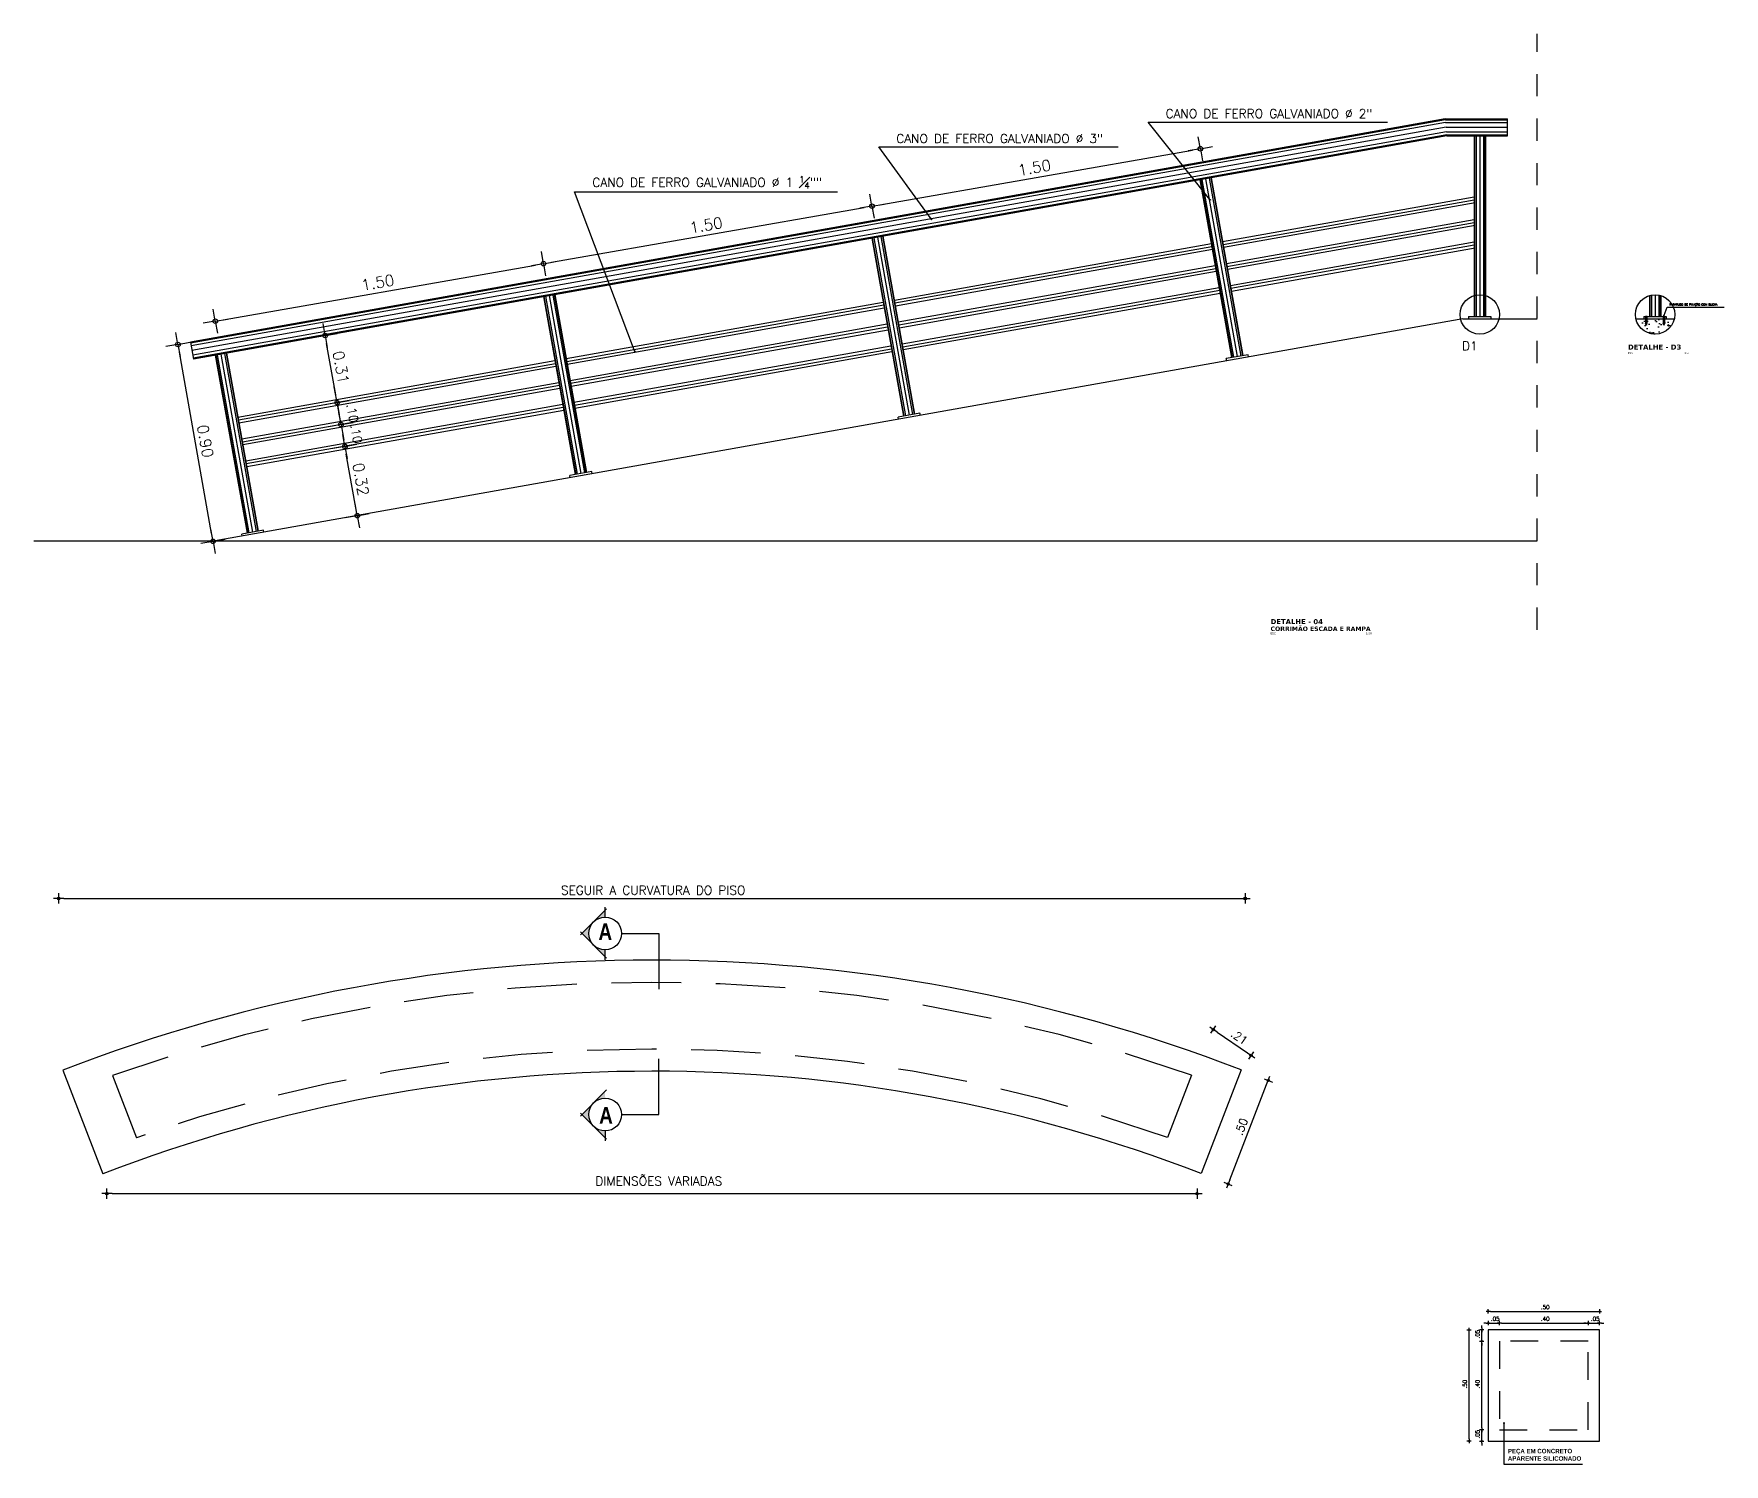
# Model space of a CAD drawing. Extents: x -599692 to 1491, y -9431878 to -451.
# Drawn here: x 1078.6 to 1086.21, y -457.37 to -450.94 of the extents above; entities that cross this region are included whole.
import ezdxf
from ezdxf.enums import TextEntityAlignment as Align

# ---------------------------------------------------------------- set-up
doc = ezdxf.new("R2010")
doc.units = 0
doc.header["$LTSCALE"] = 0.5
doc.header["$MEASUREMENT"] = 0
doc.header["$PDMODE"] = 34
for name, pattern in [('DASHDOT', [1, 0.5, -0.25, 0, -0.25]), ('DIVIDE', [1.25, 0.5, -0.25, 0, -0.25, 0, -0.25]), ('DIVIDE2', [0.625, 0.25, -0.125, 0, -0.125, 0, -0.125]), ('HIDDEN2', [0.1875, 0.125, -0.0625]), ('HIDDENX2', [0.75, 0.5, -0.25])]:
    doc.linetypes.add(name, pattern=pattern)
doc.layers.get('0').update_dxf_attribs({"linetype": 'CONTINUOUS'})
doc.layers.get('DEFPOINTS').update_dxf_attribs({"linetype": 'CONTINUOUS'})
for name, color, linetype in [('02', 9, 'CONTINUOUS'), ('COTAS', 2, 'CONTINUOUS'), ('HACHURA', 253, 'CONTINUOUS'), ('HACHURA1', 8, 'CONTINUOUS'), ('P1', 1, 'CONTINUOUS'), ('P15', 7, 'DASHDOT'), ('P2', 2, 'CONTINUOUS'), ('P3', 3, 'CONTINUOUS'), ('P4', 6, 'CONTINUOUS'), ('P6', 4, 'CONTINUOUS'), ('TEXTO', 3, 'CONTINUOUS')]:
    doc.layers.add(name, color=color, linetype=linetype)
doc.styles.add('AMB05', font='verdana.ttf')
doc.styles.add('ARIAL', font='ARIALNB.TTF')
doc.styles.add('COTA05', font='ROMANS.SHX')
doc.styles.add('COTA100', font='ROMANS.SHX')
doc.styles.add('ROMANS', font='romans')
doc.styles.add('TIT05', font='verdanab.ttf')
doc.dimstyles.new('BOLA50$0', dxfattribs={"dimscale": 0.5, "dimtxt": 0.25, "dimasz": 0.18, "dimexe": 0.18, "dimexo": 0.0625, "dimgap": 0.1, "dimtad": 1, "dimzin": 0, "dimdsep": 46, "dimtxsty": 'ROMANS', "dimblk1": 'BOLA', "dimblk2": 'BOLA', "dimsah": 1, "dimcen": 0.09, "dimse1": 1, "dimse2": 1, "dimclrt": 256, "dimadec": 0, "dimazin": 0, "dimtfac": 1, "dimtofl": 0, "dimtmove": 2, "dimatfit": 3, "dimldrblk": 'BOLA', "dimfxl": 1, "dimtolj": 1, "dimtzin": 0, "dimarcsym": 0})
doc.dimstyles.new('COTA100$0', dxfattribs={"dimtxt": 0.18, "dimasz": 0.1, "dimexe": 0.05, "dimexo": 0.95, "dimgap": 0.1, "dimtad": 1, "dimzin": 4, "dimdsep": 46, "dimtxsty": 'COTA100', "dimblk": 'USERTICK', "dimblk1": 'USERTICK', "dimblk2": 'USERTICK', "dimsah": 1, "dimcen": -0.1, "dimdle": 0.05, "dimse1": 1, "dimse2": 1, "dimclrt": 2, "dimadec": 0, "dimazin": 0, "dimtfac": 1, "dimtdec": 4, "dimtix": 1, "dimtmove": 2, "dimatfit": 3, "dimldrblk": 'USERTICK', "dimfxl": 1, "dimtvp": 0.625, "dimtolj": 1, "dimtzin": 4, "dimarcsym": 0})

# ---------------------------------------------------------------- blocks, each defined once
blk = doc.blocks.new('USERTICK')
for p, q in [((-1, 0), (1, 0)), ((0, 1), (0, -1))]:
    blk.add_line(p, q)
blk.add_circle((0, 0), 0.25)
blk = doc.blocks.new('*D252')
at = {"layer": 'COTAS', "color": 0, "lineweight": -2}
for p, q in [((1085.1171, -457.209), (1085.1171, -457.199)), ((1085.1171, -457.269), (1085.1171, -457.219)), ((1085.1171, -457.279), (1085.1171, -457.289))]:
    blk.add_line(p, q, dxfattribs=at)
at = {"layer": 'DEFPOINTS', "color": 0}
for p in [(1085.1171, -457.219), (1085.1965, -457.219), (1085.1465, -457.269)]:
    blk.add_point(p, dxfattribs=at)
at = {"layer": 'COTAS', "color": 0, "lineweight": -2, "xscale": 0.01, "yscale": 0.01, "zscale": 0.01}
for p, rotation in [((1085.1171, -457.219), 270), ((1085.1171, -457.269), 90)]:
    blk.add_blockref('USERTICK', p, dxfattribs=dict(at, rotation=rotation))
at = {"layer": 'COTAS', "color": 2, "insert": (1085.0981, -457.244), "char_height": 0.018, "attachment_point": 5, "rotation": 90, "style": 'COTA100'}
blk.add_mtext('\\A1; .05', dxfattribs=at)
blk = doc.blocks.new('*D253')
at = {"layer": 'COTAS', "color": 0, "lineweight": -2}
blk.add_line((1085.1171, -457.209), (1085.1171, -456.829), dxfattribs=at)
at = {"layer": 'DEFPOINTS', "color": 0}
for p in [(1085.1171, -456.819), (1085.1965, -456.819), (1085.1965, -457.219)]:
    blk.add_point(p, dxfattribs=at)
at = {"layer": 'COTAS', "color": 0, "lineweight": -2, "xscale": 0.01, "yscale": 0.01, "zscale": 0.01}
for p, rotation in [((1085.1171, -456.819), 90), ((1085.1171, -457.219), 270)]:
    blk.add_blockref('USERTICK', p, dxfattribs=dict(at, rotation=rotation))
at = {"layer": 'COTAS', "color": 2, "insert": (1085.0981, -457.019), "char_height": 0.018, "attachment_point": 5, "rotation": 90, "style": 'COTA100'}
blk.add_mtext('\\A1; .40', dxfattribs=at)
blk = doc.blocks.new('*D254')
at = {"layer": 'COTAS', "color": 0, "lineweight": -2}
for p, q in [((1085.1171, -456.759), (1085.1171, -456.749)), ((1085.1171, -456.819), (1085.1171, -456.769)), ((1085.1171, -456.829), (1085.1171, -456.839))]:
    blk.add_line(p, q, dxfattribs=at)
at = {"layer": 'DEFPOINTS', "color": 0}
for p in [(1085.1171, -456.769), (1085.1465, -456.769), (1085.1965, -456.819)]:
    blk.add_point(p, dxfattribs=at)
at = {"layer": 'COTAS', "color": 0, "lineweight": -2, "xscale": 0.01, "yscale": 0.01, "zscale": 0.01}
for p, rotation in [((1085.1171, -456.769), 270), ((1085.1171, -456.819), 90)]:
    blk.add_blockref('USERTICK', p, dxfattribs=dict(at, rotation=rotation))
at = {"layer": 'COTAS', "color": 2, "insert": (1085.0981, -456.794), "char_height": 0.018, "attachment_point": 5, "rotation": 90, "style": 'COTA100'}
blk.add_mtext('\\A1; .05', dxfattribs=at)
blk = doc.blocks.new('*D255')
at = {"layer": 'COTAS', "color": 0, "lineweight": -2}
for p, q in [((1085.1365, -456.738), (1085.1265, -456.738)), ((1085.1465, -456.738), (1085.1965, -456.738)), ((1085.2065, -456.738), (1085.2165, -456.738))]:
    blk.add_line(p, q, dxfattribs=at)
at = {"layer": 'DEFPOINTS', "color": 0}
for p in [(1085.1465, -456.769), (1085.1965, -456.738), (1085.1965, -456.819)]:
    blk.add_point(p, dxfattribs=at)
at = {"layer": 'COTAS', "color": 0, "lineweight": -2, "xscale": 0.01, "yscale": 0.01, "zscale": 0.01}
blk.add_blockref('USERTICK', (1085.1465, -456.738), dxfattribs=at)
at = {"layer": 'COTAS', "color": 0, "lineweight": -2, "xscale": 0.01, "yscale": 0.01, "zscale": 0.01, "rotation": 180}
blk.add_blockref('USERTICK', (1085.1965, -456.738), dxfattribs=at)
at = {"layer": 'COTAS', "color": 2, "insert": (1085.1715, -456.719), "char_height": 0.018, "attachment_point": 5, "style": 'COTA100'}
blk.add_mtext('\\A1; .05', dxfattribs=at)
blk = doc.blocks.new('*D256')
at = {"layer": 'COTAS', "color": 0, "lineweight": -2}
blk.add_line((1085.2065, -456.738), (1085.5865, -456.738), dxfattribs=at)
at = {"layer": 'DEFPOINTS', "color": 0}
for p in [(1085.5965, -456.738), (1085.1965, -456.819), (1085.5965, -456.819)]:
    blk.add_point(p, dxfattribs=at)
at = {"layer": 'COTAS', "color": 0, "lineweight": -2, "xscale": 0.01, "yscale": 0.01, "zscale": 0.01, "rotation": 180}
blk.add_blockref('USERTICK', (1085.1965, -456.738), dxfattribs=at)
at = {"layer": 'COTAS', "color": 0, "lineweight": -2, "xscale": 0.01, "yscale": 0.01, "zscale": 0.01}
blk.add_blockref('USERTICK', (1085.5965, -456.738), dxfattribs=at)
at = {"layer": 'COTAS', "color": 2, "insert": (1085.3965, -456.719), "char_height": 0.018, "attachment_point": 5, "style": 'COTA100'}
blk.add_mtext('\\A1; .40', dxfattribs=at)
blk = doc.blocks.new('*D257')
at = {"layer": 'COTAS', "color": 0, "lineweight": -2}
for p, q in [((1085.5865, -456.738), (1085.5765, -456.738)), ((1085.5965, -456.738), (1085.6465, -456.738)), ((1085.6565, -456.738), (1085.6665, -456.738))]:
    blk.add_line(p, q, dxfattribs=at)
at = {"layer": 'DEFPOINTS', "color": 0}
for p in [(1085.6465, -456.738), (1085.6465, -456.769), (1085.5965, -456.819)]:
    blk.add_point(p, dxfattribs=at)
at = {"layer": 'COTAS', "color": 0, "lineweight": -2, "xscale": 0.01, "yscale": 0.01, "zscale": 0.01}
blk.add_blockref('USERTICK', (1085.5965, -456.738), dxfattribs=at)
at = {"layer": 'COTAS', "color": 0, "lineweight": -2, "xscale": 0.01, "yscale": 0.01, "zscale": 0.01, "rotation": 180}
blk.add_blockref('USERTICK', (1085.6465, -456.738), dxfattribs=at)
at = {"layer": 'COTAS', "color": 2, "insert": (1085.6215, -456.719), "char_height": 0.018, "attachment_point": 5, "style": 'COTA100'}
blk.add_mtext('\\A1; .05', dxfattribs=at)
blk = doc.blocks.new('*D258')
at = {"layer": 'COTAS', "color": 0, "lineweight": -2}
blk.add_line((1085.1565, -456.6854), (1085.6365, -456.6854), dxfattribs=at)
at = {"layer": 'DEFPOINTS', "color": 0}
for p in [(1085.6465, -456.6854), (1085.1465, -456.769), (1085.6465, -456.769)]:
    blk.add_point(p, dxfattribs=at)
at = {"layer": 'COTAS', "color": 0, "lineweight": -2, "xscale": 0.01, "yscale": 0.01, "zscale": 0.01, "rotation": 180}
blk.add_blockref('USERTICK', (1085.1465, -456.6854), dxfattribs=at)
at = {"layer": 'COTAS', "color": 0, "lineweight": -2, "xscale": 0.01, "yscale": 0.01, "zscale": 0.01}
blk.add_blockref('USERTICK', (1085.6465, -456.6854), dxfattribs=at)
at = {"layer": 'COTAS', "color": 2, "insert": (1085.3965, -456.6664), "char_height": 0.018, "attachment_point": 5, "style": 'COTA100'}
blk.add_mtext('\\A1; .50', dxfattribs=at)
blk = doc.blocks.new('*D259')
at = {"layer": 'COTAS', "color": 0, "lineweight": -2}
blk.add_line((1085.0597, -457.259), (1085.0597, -456.779), dxfattribs=at)
at = {"layer": 'DEFPOINTS', "color": 0}
for p in [(1085.0597, -456.769), (1085.1465, -456.769), (1085.1465, -457.269)]:
    blk.add_point(p, dxfattribs=at)
at = {"layer": 'COTAS', "color": 0, "lineweight": -2, "xscale": 0.01, "yscale": 0.01, "zscale": 0.01}
for p, rotation in [((1085.0597, -456.769), 90), ((1085.0597, -457.269), 270)]:
    blk.add_blockref('USERTICK', p, dxfattribs=dict(at, rotation=rotation))
at = {"layer": 'COTAS', "color": 2, "insert": (1085.0407, -457.019), "char_height": 0.018, "attachment_point": 5, "rotation": 90, "style": 'COTA100'}
blk.add_mtext('\\A1; .50', dxfattribs=at)
blk = doc.blocks.new('*D263')
at = {"layer": 'COTAS', "color": 0, "lineweight": -2}
blk.add_line((1083.9261, -455.4291), (1084.0626, -455.5227), dxfattribs=at)
at = {"layer": 'DEFPOINTS', "color": 0}
for p in [(1083.8648, -455.4832, 0), (1084.0791, -455.534), (1084.0342, -455.5995, 0)]:
    blk.add_point(p, dxfattribs=at)
at = {"layer": 'COTAS', "color": 0, "lineweight": -2, "xscale": 0.02, "yscale": 0.02, "zscale": 0.02}
for p, rotation in [((1083.9096, -455.4178), 145.5575462584065), ((1084.0791, -455.534), 325.5575462584065)]:
    blk.add_blockref('USERTICK', p, dxfattribs=dict(at, rotation=rotation))
at = {"layer": 'COTAS', "color": 2, "insert": (1084.0159, -455.4446), "char_height": 0.036, "attachment_point": 5, "rotation": 325.55755, "style": 'COTA100'}
blk.add_mtext('\\A1; .21', dxfattribs=at)
blk = doc.blocks.new('*D264')
at = {"layer": 'COTAS', "color": 0, "lineweight": -2}
blk.add_line((1083.9832, -456.0944), (1084.1491, -455.6653), dxfattribs=at)
at = {"layer": 'DEFPOINTS', "color": 0}
for p in [(1084.0342, -455.5995, 0), (1084.1563, -455.6467), (1083.8539, -456.0658, 0)]:
    blk.add_point(p, dxfattribs=at)
at = {"layer": 'COTAS', "color": 0, "lineweight": -2, "xscale": 0.02, "yscale": 0.02, "zscale": 0.02}
for p, rotation in [((1084.1563, -455.6467), 68.86226405284746), ((1083.976, -456.113), 248.8622640528475)]:
    blk.add_blockref('USERTICK', p, dxfattribs=dict(at, rotation=rotation))
at = {"layer": 'COTAS', "color": 2, "insert": (1084.0307, -455.8661), "char_height": 0.036, "attachment_point": 5, "rotation": 68.86226, "style": 'COTA100'}
blk.add_mtext('\\A1; .50', dxfattribs=at)
blk = doc.blocks.new('BOLA')
for q in [(-1.53, 0), (0, 1.53), (0, -1.53), (1.53, 0)]:
    blk.add_line((0, 0), q)
blk.add_circle((0, 0), 0.284)
blk = doc.blocks.new('*D283')
at = {"layer": 'COTAS', "color": 2, "lineweight": -2}
blk.add_line((1079.4021, -453.1859), (1079.2569, -452.3707), dxfattribs=at)
at = {"layer": 'DEFPOINTS', "color": 0}
for p in [(1079.2506, -452.3353), (1079.267, -452.3323, 0.0326), (1079.4248, -453.2184, 0.0326)]:
    blk.add_point(p, dxfattribs=at)
at = {"layer": 'COTAS', "color": 2, "lineweight": -2, "xscale": 0.036, "yscale": 0.036, "zscale": 0.036}
for p, rotation in [((1079.2506, -452.3353), 100.1006337572692), ((1079.4084, -453.2213), 280.1006337572692)]:
    blk.add_blockref('BOLA', p, dxfattribs=dict(at, rotation=rotation))
at = {"layer": 'COTAS', "insert": (1079.3738, -452.7704), "char_height": 0.05, "attachment_point": 5, "rotation": 280.10063, "style": 'ROMANS'}
blk.add_mtext('\\A1;0.90', dxfattribs=at)
blk = doc.blocks.new('*D284')
at = {"layer": 'COTAS', "color": 2, "lineweight": -2}
blk.add_line((1080.0511, -453.0703), (1080.0082, -452.8294), dxfattribs=at)
at = {"layer": 'DEFPOINTS', "color": 0}
for p in [(1080.0019, -452.794), (1080.0227, -452.7903, 0.0326), (1080.0783, -453.102, 0.0326)]:
    blk.add_point(p, dxfattribs=at)
at = {"layer": 'COTAS', "color": 2, "lineweight": -2, "xscale": 0.036, "yscale": 0.036, "zscale": 0.036}
for p, rotation in [((1080.0019, -452.794), 100.10055030614), ((1080.0574, -453.1057), 280.10055030614)]:
    blk.add_blockref('BOLA', p, dxfattribs=dict(at, rotation=rotation))
at = {"layer": 'COTAS', "insert": (1080.074, -452.942), "char_height": 0.05, "attachment_point": 5, "rotation": 280.10055, "style": 'ROMANS'}
blk.add_mtext('\\A1;0.32', dxfattribs=at)
blk = doc.blocks.new('*D285')
at = {"layer": 'COTAS', "color": 2, "lineweight": -2}
blk.add_line((1079.9605, -452.5617), (1079.9194, -452.3307), dxfattribs=at)
at = {"layer": 'DEFPOINTS', "color": 0}
for p in [(1079.913, -452.2953), (1079.9339, -452.2915, 0.0326), (1079.9877, -452.5934, 0.0326)]:
    blk.add_point(p, dxfattribs=at)
at = {"layer": 'COTAS', "color": 2, "lineweight": -2, "xscale": 0.036, "yscale": 0.036, "zscale": 0.036}
for p, rotation in [((1079.913, -452.2953), 100.1005503061672), ((1079.9668, -452.5971), 280.1005503061673)]:
    blk.add_blockref('BOLA', p, dxfattribs=dict(at, rotation=rotation))
at = {"layer": 'COTAS', "insert": (1079.9842, -452.4383), "char_height": 0.05, "attachment_point": 5, "rotation": 280.10055, "style": 'ROMANS'}
blk.add_mtext('\\A1;0.31', dxfattribs=at)
blk = doc.blocks.new('*D286')
at = {"layer": 'COTAS', "color": 2, "lineweight": -2}
blk.add_line((1079.4543, -452.2242), (1080.8601, -451.9782), dxfattribs=at)
at = {"layer": 'DEFPOINTS', "color": 0}
for p in [(1080.8956, -451.972, 0.0326), (1080.8956, -451.972), (1079.4188, -452.2304, 0.0326)]:
    blk.add_point(p, dxfattribs=at)
at = {"layer": 'COTAS', "color": 2, "lineweight": -2, "xscale": 0.036, "yscale": 0.036, "zscale": 0.036}
for p, rotation in [((1080.8956, -451.972), 9.924771172322368), ((1079.4188, -452.2304), 189.9247711723224)]:
    blk.add_blockref('BOLA', p, dxfattribs=dict(at, rotation=rotation))
at = {"layer": 'COTAS', "insert": (1080.1494, -452.0568), "char_height": 0.05, "attachment_point": 5, "rotation": 9.92477, "style": 'ROMANS'}
blk.add_mtext('\\A1;1.50', dxfattribs=at)
blk = doc.blocks.new('*D287')
at = {"layer": 'COTAS', "color": 2, "lineweight": -2}
blk.add_line((1080.931, -451.9658), (1082.3378, -451.7196), dxfattribs=at)
at = {"layer": 'DEFPOINTS', "color": 0}
for p in [(1082.3733, -451.7134, 0.0326), (1082.3733, -451.7134), (1080.8956, -451.972, 0.0326)]:
    blk.add_point(p, dxfattribs=at)
at = {"layer": 'COTAS', "color": 2, "lineweight": -2, "xscale": 0.036, "yscale": 0.036, "zscale": 0.036}
for p, rotation in [((1082.3733, -451.7134), 9.924771172323117), ((1080.8956, -451.972), 189.9247711723231)]:
    blk.add_blockref('BOLA', p, dxfattribs=dict(at, rotation=rotation))
at = {"layer": 'COTAS', "insert": (1081.6267, -451.7984), "char_height": 0.05, "attachment_point": 5, "rotation": 9.92477, "style": 'ROMANS'}
blk.add_mtext('\\A1;1.50', dxfattribs=at)
blk = doc.blocks.new('*D288')
at = {"layer": 'COTAS', "color": 2, "lineweight": -2}
blk.add_line((1082.4087, -451.7072), (1083.8155, -451.4611), dxfattribs=at)
at = {"layer": 'DEFPOINTS', "color": 0}
for p in [(1083.851, -451.4548, 0.0326), (1083.851, -451.4548), (1082.3733, -451.7134, 0.0326)]:
    blk.add_point(p, dxfattribs=at)
at = {"layer": 'COTAS', "color": 2, "lineweight": -2, "xscale": 0.036, "yscale": 0.036, "zscale": 0.036}
for p, rotation in [((1083.851, -451.4548), 9.924771172323117), ((1082.3733, -451.7134), 189.9247711723231)]:
    blk.add_blockref('BOLA', p, dxfattribs=dict(at, rotation=rotation))
at = {"layer": 'COTAS', "insert": (1083.1044, -451.5398), "char_height": 0.05, "attachment_point": 5, "rotation": 9.92477, "style": 'ROMANS'}
blk.add_mtext('\\A1;1.50', dxfattribs=at)
blk = doc.blocks.new('_OPEN30')
at = {"color": 0, "linetype": 'ByBlock'}
for p, q in [((-1, 0.3), (0, 0)), ((0, 0), (-1, -0.3)), ((0, 0), (-1, 0))]:
    blk.add_line(p, q, dxfattribs=at)

msp = doc.modelspace()

# ---------------------------------------------------------------- hatches: boundary and pattern name
at = {"layer": 'HACHURA'}
h = msp.add_hatch(dxfattribs=at)
h.set_pattern_fill('AR-CONC', color=256, scale=0.01, style=0)
h.set_pattern_definition([(50, (759.36836, -321.891614), (0.071726018, -0.0062752135), [0.0075, -0.0825]), (355, (759.36836, -321.891614), (-0.013875133, 0.075219213), [0.006, -0.066]), (100.4514, (759.37434, -321.89214), (0.057850938, 0.068943954), [0.006374019, -0.070114211]), (46.1842, (759.36836, -321.87161), (0.106724105, -0.016551901), [0.01125, -0.12375]), (96.6356, (759.37726, -321.87299), (0.09346627, 0.097411787), [0.00956103, -0.1051713]), (351.1842, (759.36836, -321.87161), (0.093466195, 0.09741186), [0.009, -0.099]), (21, (759.37836, -321.876614), (0.059690705, -0.040261889), [0.0075, -0.0825]), (326, (759.37836, -321.876614), (0.024331533, 0.072515005), [0.006, -0.066]), (71.4514, (759.383336, -321.87997), (0.084022263, 0.03225305), [0.006374019, -0.070114211]), (37.5, (759.368362, -321.891614), (0.0012159855, 0.0332893854), [0, -0.0652, 0, -0.067, 0, -0.06625]), (7.5, (759.36836, -321.891614), (0.0263069537, 0.0394411712), [0, -0.0382, 0, -0.0637, 0, -0.02525]), (327.5, (759.346062, -321.891614), (0.0533822436, -0.0022554872), [0, -0.025, 0, -0.078, 0, -0.1035]), (317.5, (759.33606, -321.891614), (0.058318617, 0.010010498), [0, -0.0325, 0, -0.0518, 0, -0.0735])])
h.paths.add_polyline_path([(1085.8604, -452.2195), (1085.8604, -452.2415), (1085.8574, -452.2491), (1085.8545, -452.2415), (1085.8545, -452.2195), (1085.8104, -452.2195, 0.802185), (1085.9833, -452.2195), (1085.9392, -452.2195), (1085.9392, -452.2415), (1085.9362, -452.2491), (1085.9333, -452.2415), (1085.9333, -452.2195)])
at = {"layer": 'P1'}
msp.add_hatch(color=256, dxfattribs=at).paths.add_polyline_path([(1085.222, -457.1884, -1), (1085.2124, -457.1884, -1)])
at = {"layer": 'P2'}
h = msp.add_hatch(color=256, dxfattribs=at)
h.paths.add_polyline_path([(1081.1205, -454.9331), (1081.0683, -454.9853), (1081.1205, -455.0375, -0.198912), (1081.0989, -454.9853, -0.198912)])
h.paths.add_polyline_path([(1081.1205, -455.0375), (1081.1728, -455.0897), (1081.1728, -455.0592, -0.198912)])
h.paths.add_polyline_path([(1081.1728, -454.9115), (1081.1728, -454.8809), (1081.1205, -454.9331, -0.198912)])
h = msp.add_hatch(color=256, dxfattribs=at)
h.paths.add_polyline_path([(1081.1205, -455.8523), (1081.0683, -455.8001), (1081.1205, -455.7479, 0.198912), (1081.0989, -455.8001, 0.198912)])
h.paths.add_polyline_path([(1081.1205, -455.7479), (1081.1728, -455.6957), (1081.1728, -455.7263, 0.198912)])
h.paths.add_polyline_path([(1081.1728, -455.874), (1081.1728, -455.9045), (1081.1205, -455.8523, 0.198912)])

# ---------------------------------------------------------------- linework, layer by layer
at = {"layer": 'COTAS', "color": 2}
for p, q in [((1079.9605, -452.5617), (1079.9542, -452.5262)), ((1079.9844, -452.6956), (1079.9668, -452.5971)), ((1079.9907, -452.731), (1079.997, -452.7664))]:
    msp.add_line(p, q, dxfattribs=at)
at = {"layer": 'COTAS'}
for p, q in [((1078.7374, -454.8278), (1084.0289, -454.8278)), ((1078.9541, -456.1557), (1083.8126, -456.1557))]:
    msp.add_line(p, q, dxfattribs=at)
at = {"layer": 'HACHURA'}
for p, q in [((1084.9533, -451.3241, 0.0163), (1079.3077, -452.3298, 0.0163)), ((1084.9533, -451.3241, 0.0163), (1085.2324, -451.3241, 0.0163)), ((1084.9544, -451.3367, 0.0163), (1079.3099, -452.3422, 0.0163)), ((1084.9562, -451.3579, 0.0163), (1079.3136, -452.363, 0.0163)), ((1084.9581, -451.379, 0.0163), (1079.3173, -452.3838, 0.0163)), ((1084.9592, -451.3917, 0.0163), (1079.3195, -452.3963, 0.0163)), ((1084.9544, -451.3367, 0.0163), (1085.2324, -451.3367, 0.0163)), ((1084.9562, -451.3579, 0.0163), (1085.2324, -451.3579, 0.0163)), ((1084.9581, -451.379, 0.0163), (1085.2324, -451.379, 0.0163)), ((1084.9592, -451.3917, 0.0163), (1085.2324, -451.3917, 0.0163)), ((1085.0845, -451.3963, 0.0163), (1085.0845, -452.2095, 0.0163)), ((1085.0915, -451.3963, 0.0163), (1085.0915, -452.2095, 0.0163)), ((1085.108, -451.3963, 0.0163), (1085.108, -452.2095, 0.0163)), ((1085.1245, -451.3963, 0.0163), (1085.1245, -452.2095, 0.0163)), ((1085.1315, -451.3963, 0.0163), (1085.1315, -452.2095, 0.0163)), ((1083.8511, -451.5937, 0.0163), (1083.9937, -452.3943, 0.0163)), ((1083.858, -451.5925, 0.0163), (1084.0006, -452.3931, 0.0163)), ((1083.8742, -451.5896, 0.0163), (1084.0169, -452.3902, 0.0163)), ((1083.8905, -451.5867, 0.0163), (1084.0331, -452.3873, 0.0163)), ((1083.8974, -451.5855, 0.0163), (1084.04, -452.3861, 0.0163)), ((1085.0824, -451.6858, 0.0163), (1083.9532, -451.887, 0.0163)), ((1082.3812, -451.8556, 0.0163), (1082.5238, -452.6562, 0.0163)), ((1082.3975, -451.8527, 0.0163), (1082.5401, -452.6533, 0.0163)), ((1082.4137, -451.8498, 0.0163), (1082.5564, -452.6504, 0.0163)), ((1082.4206, -451.8486, 0.0163), (1082.5632, -452.6492, 0.0163)), ((1085.0824, -451.7874, 0.0163), (1083.9707, -451.9854, 0.0163)), ((1082.3743, -451.8568, 0.0163), (1082.517, -452.6574, 0.0163)), ((1083.9028, -451.896, 0.0163), (1082.4765, -452.15, 0.0163)), ((1085.0824, -451.889, 0.0163), (1083.9883, -452.0839, 0.0163)), ((1083.9203, -451.9944, 0.0163), (1082.494, -452.2485, 0.0163)), ((1080.8976, -452.1199, 0.0163), (1081.0402, -452.9205, 0.0163)), ((1080.9045, -452.1186, 0.0163), (1081.0471, -452.9192, 0.0163)), ((1080.9207, -452.1157, 0.0163), (1081.0633, -452.9163, 0.0163)), ((1080.937, -452.1129, 0.0163), (1081.0796, -452.9134, 0.0163)), ((1080.9439, -452.1116, 0.0163), (1081.0865, -452.9122, 0.0163)), ((1082.4261, -452.159, 0.0163), (1080.9997, -452.4131, 0.0163)), ((1083.9379, -452.0929, 0.0163), (1082.5115, -452.3469, 0.0163)), ((1082.4436, -452.2575, 0.0163), (1081.0172, -452.5116, 0.0163)), ((1079.4208, -452.3829, 0.0163), (1079.5634, -453.1835, 0.0163)), ((1079.4277, -452.3817, 0.0163), (1079.5703, -453.1823, 0.0163)), ((1079.444, -452.3788, 0.0163), (1079.5866, -453.1794, 0.0163)), ((1079.4602, -452.3759, 0.0163), (1079.6029, -453.1765, 0.0163)), ((1079.4671, -452.3747, 0.0163), (1079.6097, -453.1753, 0.0163)), ((1082.4611, -452.3559, 0.0163), (1081.0348, -452.61, 0.0163)), ((1080.9493, -452.4221, 0.0163), (1079.523, -452.6762, 0.0163)), ((1080.9668, -452.5205, 0.0163), (1079.5405, -452.7746, 0.0163)), ((1080.9844, -452.619, 0.0163), (1079.558, -452.8731, 0.0163))]:
    msp.add_line(p, q, dxfattribs=at)
at = {"layer": 'HACHURA', "color": 9}
for p, q in [((1085.8733, -452.1149, 0.0163), (1085.8733, -452.2095, 0.0163)), ((1085.8803, -452.1132, 0.0163), (1085.8803, -452.2095, 0.0163)), ((1085.8968, -452.1117, 0.0163), (1085.8968, -452.2095, 0.0163)), ((1085.9134, -452.1132, 0.0163), (1085.9134, -452.2095, 0.0163)), ((1085.9204, -452.1149, 0.0163), (1085.9204, -452.2095, 0.0163)), ((1085.8545, -452.2179, 0.0163), (1085.8604, -452.226, 0.0163)), ((1085.8545, -452.223, 0.0163), (1085.8604, -452.2311, 0.0163)), ((1085.8545, -452.2282, 0.0163), (1085.8604, -452.2363, 0.0163)), ((1085.8545, -452.2334, 0.0163), (1085.8604, -452.2415, 0.0163)), ((1085.9392, -452.2179, 0.0163), (1085.9333, -452.226, 0.0163)), ((1085.9392, -452.223, 0.0163), (1085.9333, -452.2311, 0.0163)), ((1085.9392, -452.2282, 0.0163), (1085.9333, -452.2363, 0.0163)), ((1085.9392, -452.2334, 0.0163), (1085.9333, -452.2415, 0.0163)), ((1085.8545, -452.2385, 0.0163), (1085.8591, -452.2449, 0.0163)), ((1085.8563, -452.2462, 0.0163), (1085.8578, -452.2482, 0.0163)), ((1085.9392, -452.2385, 0.0163), (1085.9346, -452.2449, 0.0163)), ((1085.9374, -452.2462, 0.0163), (1085.9359, -452.2482, 0.0163))]:
    msp.add_line(p, q, dxfattribs=at)
at = {"layer": 'HACHURA1', "color": 8, "linetype": 'HIDDENX2', "ltscale": 0.5}
msp.add_lwpolyline([(1085.1965, -457.219), (1085.5965, -457.219), (1085.5965, -456.819), (1085.1965, -456.819)], close=True, dxfattribs=at)
at = {"layer": 'P1'}
for p, q in [((1084.9528, -451.3195, 0.0163), (1079.3069, -452.3252, 0.0163)), ((1084.9528, -451.3195, 0.0163), (1085.2324, -451.3195, 0.0163)), ((1085.2324, -451.3963, 0.0163), (1085.2324, -451.3195, 0.0163)), ((1084.9596, -451.3963, 0.0163), (1079.3203, -452.4008, 0.0163)), ((1084.9596, -451.3963, 0.0163), (1085.2324, -451.3963, 0.0163)), ((1085.0824, -451.3963, 0.0163), (1085.0824, -452.2095, 0.0163)), ((1085.1336, -451.3963, 0.0163), (1085.1336, -452.2095, 0.0163)), ((1083.849, -451.5941, 0.0163), (1083.9916, -452.3947, 0.0163)), ((1083.8994, -451.5851, 0.0163), (1084.0421, -452.3857, 0.0163)), ((1085.0824, -451.6726, 0.0163), (1083.9509, -451.8741, 0.0163)), ((1085.087, -451.6983, 0.0163), (1083.9555, -451.8998, 0.0163)), ((1085.0824, -451.7741, 0.0163), (1083.9685, -451.9726, 0.0163)), ((1082.4227, -451.8482, 0.0163), (1082.5653, -452.6488, 0.0163)), ((1085.087, -451.7998, 0.0163), (1083.973, -451.9983, 0.0163)), ((1082.3723, -451.8572, 0.0163), (1082.5149, -452.6578, 0.0163)), ((1083.9005, -451.8831, 0.0163), (1082.4742, -452.1372, 0.0163)), ((1083.9051, -451.9088, 0.0163), (1082.4787, -452.1629, 0.0163)), ((1085.0824, -451.8757, 0.0163), (1083.986, -452.071, 0.0163)), ((1085.087, -451.9014, 0.0163), (1083.9906, -452.0967, 0.0163)), ((1083.9181, -451.9816, 0.0163), (1082.4917, -452.2356, 0.0163)), ((1083.9226, -452.0072, 0.0163), (1082.4963, -452.2613, 0.0163)), ((1083.9356, -452.08, 0.0163), (1082.5092, -452.3341, 0.0163)), ((1080.8955, -452.1202, 0.0163), (1081.0381, -452.9208, 0.0163)), ((1080.9459, -452.1113, 0.0163), (1081.0886, -452.9119, 0.0163)), ((1082.4238, -452.1462, 0.0163), (1080.9974, -452.4003, 0.0163)), ((1083.9402, -452.1057, 0.0163), (1082.5138, -452.3598, 0.0163)), ((1082.4283, -452.1719, 0.0163), (1081.002, -452.426, 0.0163)), ((1085.058, -452.2095, 0.0163), (1085.058, -452.2195, 0.0163)), ((1085.058, -452.2095, 0.0163), (1085.158, -452.2095, 0.0163)), ((1085.158, -452.2095, 0.0163), (1085.158, -452.2195, 0.0163)), ((1085.8104, -452.2195, 0.0163), (1085.9833, -452.2195, 0.0163)), ((1085.8539, -452.2087, 0.0163), (1085.861, -452.2087, 0.0163)), ((1085.8539, -452.2095, 0.0163), (1085.8539, -452.2087, 0.0163)), ((1085.8545, -452.2095, 0.0163), (1085.8545, -452.2415, 0.0163)), ((1085.8604, -452.2095, 0.0163), (1085.8604, -452.2415, 0.0163)), ((1085.861, -452.2095, 0.0163), (1085.861, -452.2087, 0.0163)), ((1085.9398, -452.2087, 0.0163), (1085.9327, -452.2087, 0.0163)), ((1085.9327, -452.2095, 0.0163), (1085.9327, -452.2087, 0.0163)), ((1085.9333, -452.2095, 0.0163), (1085.9333, -452.2415, 0.0163)), ((1085.9392, -452.2095, 0.0163), (1085.9392, -452.2415, 0.0163)), ((1085.9398, -452.2095, 0.0163), (1085.9398, -452.2087, 0.0163)), ((1082.4413, -452.2446, 0.0163), (1081.015, -452.4987, 0.0163)), ((1082.4459, -452.2703, 0.0163), (1081.0195, -452.5244, 0.0163)), ((1085.8574, -452.2491, 0.0163), (1085.8545, -452.2415, 0.0163)), ((1085.8574, -452.2491, 0.0163), (1085.8604, -452.2415, 0.0163)), ((1085.9362, -452.2491, 0.0163), (1085.9333, -452.2415, 0.0163)), ((1085.9362, -452.2491, 0.0163), (1085.9392, -452.2415, 0.0163)), ((1079.3069, -452.3252, 0.0163), (1079.3203, -452.4008, 0.0163)), ((1079.4188, -452.3833, 0.0163), (1079.5614, -453.1839, 0.0163)), ((1079.4692, -452.3743, 0.0163), (1079.6118, -453.1749, 0.0163)), ((1082.4588, -452.3431, 0.0163), (1081.0325, -452.5972, 0.0163)), ((1082.4634, -452.3688, 0.0163), (1081.0371, -452.6229, 0.0163)), ((1084.0661, -452.3814, 0.0163), (1083.9676, -452.399, 0.0163)), ((1084.0678, -452.3913, 0.0163), (1084.0661, -452.3814, 0.0163)), ((1080.947, -452.4092, 0.0163), (1079.5207, -452.6633, 0.0163)), ((1080.9516, -452.4349, 0.0163), (1079.5252, -452.689, 0.0163)), ((1083.9694, -452.4088, 0.0163), (1083.9676, -452.399, 0.0163)), ((1080.9645, -452.5077, 0.0163), (1079.5382, -452.7618, 0.0163)), ((1080.9691, -452.5334, 0.0163), (1079.5428, -452.7875, 0.0163)), ((1080.9821, -452.6061, 0.0163), (1079.5557, -452.8602, 0.0163)), ((1080.9867, -452.6318, 0.0163), (1079.5603, -452.8859, 0.0163)), ((1082.5893, -452.6445, 0.0163), (1082.4909, -452.662, 0.0163)), ((1082.4926, -452.6719, 0.0163), (1082.4909, -452.662, 0.0163)), ((1082.5911, -452.6544, 0.0163), (1082.5893, -452.6445, 0.0163)), ((1081.1126, -452.9076, 0.0163), (1081.0141, -452.9251, 0.0163)), ((1081.1143, -452.9174, 0.0163), (1081.1126, -452.9076, 0.0163)), ((1081.0159, -452.935, 0.0163), (1081.0141, -452.9251, 0.0163)), ((1079.6358, -453.1706, 0.0163), (1079.5374, -453.1882, 0.0163)), ((1079.5391, -453.198, 0.0163), (1079.5374, -453.1882, 0.0163)), ((1079.6376, -453.1805, 0.0163), (1079.6358, -453.1706, 0.0163)), ((1085.216, -457.1894), (1085.216, -457.3731)), ((1085.216, -457.3731), (1085.5696, -457.3731))]:
    msp.add_line(p, q, dxfattribs=at)
for points, elevation in [([(1083.894, -451.6828), (1083.6165, -451.3345), (1084.6932, -451.3345)], 0.0326), ([(1082.6392, -451.7705), (1082.4047, -451.4466), (1083.4814, -451.4466)], 0.0326), ([(1081.3054, -452.3639), (1081.0353, -451.6483), (1082.2186, -451.6483)], 0.0326), ([(1085.938, -452.204), (1085.9514, -452.1682), (1086.2078, -452.1682)], 0.0163)]:
    msp.add_lwpolyline(points, dxfattribs=dict(at, elevation=elevation))
for centre in [(1085.108, -452.2003, 0.0163), (1085.8968, -452.2003, 0.0163)]:
    msp.add_circle(centre, 0.0886, dxfattribs=at)
at = {"layer": 'P15', "linetype": 'DIVIDE2', "ltscale": 0.1}
msp.add_line((1085.3667, -453.619, 0.0326), (1085.3667, -450.9377, 0.0326), dxfattribs=at)
at = {"layer": 'P15', "linetype": 'HIDDEN2', "ltscale": 5}
for p, q in [((1078.9558, -455.6246, 2.6217), (1079.0642, -455.9045, 2.6217)), ((1083.8106, -455.6232, 2.6217), (1083.7024, -455.9031, 2.6217))]:
    msp.add_line(p, q, dxfattribs=at)
at = {"layer": 'P15', "linetype": 'HIDDEN2', "ltscale": 5, "elevation": 0}
for points in [[(1083.8106, -455.6232, 0.172482), (1078.9558, -455.6246)], [(1083.7024, -455.9031, 0.171868), (1079.0642, -455.9045)]]:
    msp.add_lwpolyline(points, format="xyb", dxfattribs=at)
at = {"layer": 'P3', "color": 3}
for p, q in [((1085.8712, -452.1155, 0.0163), (1085.8712, -452.2095, 0.0163)), ((1085.9224, -452.1155, 0.0163), (1085.9224, -452.2095, 0.0163)), ((1085.8468, -452.2095, 0.0163), (1085.8468, -452.2195, 0.0163)), ((1085.8468, -452.2095, 0.0163), (1085.9468, -452.2095, 0.0163)), ((1085.9468, -452.2095, 0.0163), (1085.9468, -452.2195, 0.0163))]:
    msp.add_line(p, q, dxfattribs=at)
at = {"layer": 'P3'}
for p, q in [((1078.7322, -455.601, 0), (1078.9127, -456.0672, 0)), ((1084.0342, -455.5995, 0), (1083.8539, -456.0658, 0))]:
    msp.add_line(p, q, dxfattribs=at)
at = {"layer": 'P3', "elevation": 0}
for points in [[(1084.0342, -455.5995, 0.18673), (1078.7322, -455.601, 0.18673)], [(1083.8539, -456.0658, 0.18673), (1078.9127, -456.0672, 0.18673)]]:
    msp.add_lwpolyline(points, format="xyb", dxfattribs=at)
at = {"layer": 'P4', "color": 6}
msp.add_line((1078.6021, -453.2195, 0.0163), (1085.3667, -453.2195, 0.0163), dxfattribs=at)
at = {"layer": 'P4'}
for p, q in [((1081.0615, -454.9922), (1081.1796, -454.874)), ((1081.1728, -454.9115), (1081.1728, -454.8672)), ((1081.1728, -454.9115), (1081.1728, -454.8703)), ((1081.0615, -454.9785), (1081.1796, -455.0966)), ((1081.1728, -455.1035), (1081.1728, -455.0592)), ((1081.0615, -455.807), (1081.1796, -455.6888)), ((1081.0615, -455.7933), (1081.1796, -455.9114)), ((1081.1728, -455.874), (1081.1728, -455.9151)), ((1081.1728, -455.874), (1081.1728, -455.9183))]:
    msp.add_line(p, q, dxfattribs=at)
at = {"layer": 'P4', "linetype": 'DIVIDE'}
for p, q in [((1081.2466, -454.9853), (1081.4141, -454.9853)), ((1081.4141, -454.9853), (1081.4141, -455.2517)), ((1081.4141, -455.8001), (1081.4141, -455.4675)), ((1081.2466, -455.8001), (1081.4141, -455.8001))]:
    msp.add_line(p, q, dxfattribs=at)
at = {"layer": 'P4', "color": 6}
msp.add_lwpolyline([(1085.1465, -457.269), (1085.6465, -457.269), (1085.6465, -456.769), (1085.1465, -456.769)], close=True, dxfattribs=at)
at = {"layer": 'P4'}
for centre in [(1081.1728, -454.9853), (1081.1728, -455.8001)]:
    msp.add_circle(centre, 0.0738, dxfattribs=at)
at = {"layer": 'P6'}
for q in [(1079.4188, -453.2195, 0.0163), (1085.3667, -452.2195, 0.0163)]:
    msp.add_line((1085.0324, -452.2195, 0.0163), q, dxfattribs=at)

# ---------------------------------------------------------------- block references
at = {"layer": 'COTAS', "color": 2, "xscale": 0.03600000000000901, "yscale": 0.03600000000000136, "zscale": 0.036}
for p, rotation in [((1079.9668, -452.5971), 280.1005503060941), ((1079.9844, -452.6956), 100.1005503060941)]:
    msp.add_blockref('BOLA', p, dxfattribs=dict(at, rotation=rotation))
at = {"layer": 'COTAS', "xscale": 0.02332380757934516, "yscale": 0.02332380757934516, "zscale": 0.02332380757936584, "rotation": 180}
for p in [(1078.7141, -454.8278), (1078.9308, -456.1557)]:
    msp.add_blockref('USERTICK', p, dxfattribs=at)
at = {"layer": 'COTAS', "xscale": 0.02332380757934516, "yscale": 0.02332380757934516, "zscale": 0.02332380757936584}
for p in [(1084.0523, -454.8278), (1083.8359, -456.1557)]:
    msp.add_blockref('USERTICK', p, dxfattribs=at)
at = {"layer": 'P1', "xscale": 0.005, "yscale": 0.005, "zscale": 0.005}
for p, rotation in [((1083.8971, -451.6867, 0.0326), 308.543573031484), ((1082.6421, -451.7746, 0.0326), 305.9018974648151), ((1085.9362, -452.2087, 0.0163), 249.4603209815348), ((1081.3072, -452.3686, 0.0326), 290.6858327921592)]:
    msp.add_blockref('_OPEN30', p, dxfattribs=dict(at, rotation=rotation))

# ---------------------------------------------------------------- texts
at = {"layer": '02', "insert": (1085.2346, -457.3041), "char_height": 0.02, "width": 0.6397, "attachment_point": 1, "style": 'ARIAL'}
msp.add_mtext('PEÇA EM CONCRETO \\PAPARENTE SILICONADO ', dxfattribs=at)
at = {"layer": 'COTAS', "color": 3, "char_height": 0.04, "attachment_point": 5, "rotation": 280.10055, "style": 'ROMANS'}
for insert in [(1080.036, -452.6443, -0.0163), (1080.0533, -452.7381, -0.0163)]:
    msp.add_mtext('\\A1;.10', dxfattribs=dict(at, insert=insert))
at = {"layer": 'P2', "style": 'ARIAL', "text_generation_flag": 2}
for p in [(1081.2039, -455.014), (1081.207, -455.8404)]:
    msp.add_text('A', height=0.0738, dxfattribs=at).set_placement(p)
at = {"layer": 'TEXTO'}
for s, height, style, p in [('ESC', 0.009, 'AMB05', (1085.7743, -452.3778, 0.0326)), ('DETALHE - D3', 0.0225, 'TIT05', (1085.775, -452.3584, 0.0326)), ('CORRIMÃO ESCADA E RAMPA', 0.02, 'TIT05', (1084.1669, -453.6245, 0.0326)), ('DETALHE - 04', 0.0225, 'TIT05', (1084.1669, -453.5936, 0.0326)), ('ESC', 0.009, 'AMB05', (1084.1662, -453.6395, 0.0326))]:
    msp.add_text(s, height=height, dxfattribs=dict(at, style=style)).set_placement(p)
at = {"layer": 'TEXTO', "style": 'AMB05'}
for s, p in [(' 1:5', (1086.048, -452.3778, 0.0326)), ('1:20', (1084.6225, -453.6395, 0.0326))]:
    msp.add_text(s, height=0.009, dxfattribs=at).set_placement(p, align=Align.RIGHT)
at = {"layer": 'TEXTO', "color": 3}
for s, insert, char_height, attachment_point, style in [('\\A1;CANO DE FERRO GALVANIADO %%C 2"', (1084.1599, -451.2967, 0.0326), 0.04, 5, 'ROMANS'), ('\\A1;CANO DE FERRO GALVANIADO %%C 3"', (1082.948, -451.4088, 0.0326), 0.04, 5, 'ROMANS'), ('\\A1;CANO DE FERRO GALVANIADO %%C 1 {\\H0.7x;\\S1#4;}""', (1081.6319, -451.6063, 0.0326), 0.04, 5, 'ROMANS'), ('\\A1;PARAFUSO DE FIXAÇÃO COM BUCHA', (1085.9614, -452.1632, 0.0163), 0.009, 7, 'COTA05'), ('D1', (1085.0634, -452.3417, 0.0163), 0.04, 5, 'ROMANS')]:
    msp.add_mtext(s, dxfattribs=dict(at, insert=insert, char_height=char_height, attachment_point=attachment_point, style=style))
at = {"layer": 'TEXTO', "linetype": 'Continuous', "char_height": 0.04, "width": 0.963294, "attachment_point": 1, "style": 'ROMANS'}
for s, insert in [('SEGUIR A CURVATURA DO PISO', (1080.9739, -454.771)), ('DIMENSÕES VARIADAS', (1081.1287, -456.0795))]:
    msp.add_mtext(s, dxfattribs=dict(at, insert=insert))

# ---------------------------------------------------------------- dimensions: what is measured, and where the dimension line sits
at = {"layer": 'COTAS'}
for base, p1, p2, angle, dimstyle, override, picture, middle in [((1083.851, -451.4548), (1082.3733, -451.7134, 0.0326), (1083.851, -451.4548, 0.0326), 189.92477, 'BOLA50$0', {"dimscale": 0.2, "dimclrd": 2, "dimtmove": 1}, '*D288', (1083.1044, -451.5398)), ((1082.3733, -451.7134), (1080.8956, -451.972, 0.0326), (1082.3733, -451.7134, 0.0326), 189.92477, 'BOLA50$0', {"dimscale": 0.2, "dimclrd": 2, "dimtmove": 1}, '*D287', (1081.6267, -451.7984)), ((1079.913, -452.2953), (1079.9877, -452.5934, 0.0326), (1079.9339, -452.2915, 0.0326), 280.10055, 'BOLA50$0', {"dimscale": 0.2, "dimclrd": 2, "dimtmove": 1}, '*D285', (1079.9842, -452.4383)), ((1085.0597, -456.769), (1085.1465, -457.269), (1085.1465, -456.769), 90, 'COTA100$0', {"dimscale": 0.1, "dimpost": ' <>'}, '*D259', (1085.0407, -457.019)), ((1085.1171, -456.769), (1085.1965, -456.819), (1085.1465, -456.769), 90, 'COTA100$0', {"dimscale": 0.1, "dimpost": ' <>'}, '*D254', (1085.0981, -456.794)), ((1085.1171, -456.819), (1085.1965, -457.219), (1085.1965, -456.819), 90, 'COTA100$0', {"dimscale": 0.1, "dimpost": ' <>'}, '*D253', (1085.0981, -457.019)), ((1085.1171, -457.219), (1085.1465, -457.269), (1085.1965, -457.219), 90, 'COTA100$0', {"dimscale": 0.1, "dimpost": ' <>'}, '*D252', (1085.0981, -457.244))]:
    dim = msp.add_linear_dim(base=base, p1=p1, p2=p2, angle=angle, dimstyle=dimstyle, override=override, dxfattribs=at)
    dim.commit()
    dim.dimension.update_dxf_attribs({"geometry": picture, "text_midpoint": middle})
for p1, p2, distance, dimstyle, override, picture, middle in [((1079.4188, -452.2304, 0.0326), (1080.8956, -451.972, 0.0326), 0, 'BOLA50$0', {"dimscale": 0.2, "dimclrd": 2}, '*D286', (1080.1494, -452.0568)), ((1079.4248, -453.2184, 0.0326), (1079.267, -452.3323, 0.0326), 0.0166, 'BOLA50$0', {"dimscale": 0.2, "dimclrd": 2}, '*D283', (1079.3738, -452.7704)), ((1080.0783, -453.102, 0.0326), (1080.0227, -452.7903, 0.0326), 0.0212, 'BOLA50$0', {"dimscale": 0.2, "dimclrd": 2}, '*D284', (1080.074, -452.942)), ((1083.8648, -455.4832, 0), (1084.0342, -455.5995, 0), 0.0794, 'COTA100$0', {"dimscale": 0.2, "dimpost": ' <>'}, '*D263', (1084.0159, -455.4446)), ((1083.8539, -456.0658, 0), (1084.0342, -455.5995, 0), -0.1308, 'COTA100$0', {"dimscale": 0.2, "dimpost": ' <>'}, '*D264', (1084.0307, -455.8661))]:
    dim = msp.add_aligned_dim(p1=p1, p2=p2, distance=distance, dimstyle=dimstyle, override=override, dxfattribs=at)
    dim.commit()
    dim.dimension.update_dxf_attribs({"geometry": picture, "text_midpoint": middle})
for base, p1, p2, picture, middle in [((1085.6465, -456.6854), (1085.1465, -456.769), (1085.6465, -456.769), '*D258', (1085.3965, -456.6664)), ((1085.1965, -456.738), (1085.1465, -456.769), (1085.1965, -456.819), '*D255', (1085.1715, -456.719)), ((1085.5965, -456.738), (1085.1965, -456.819), (1085.5965, -456.819), '*D256', (1085.3965, -456.719)), ((1085.6465, -456.738), (1085.5965, -456.819), (1085.6465, -456.769), '*D257', (1085.6215, -456.719))]:
    dim = msp.add_linear_dim(base=base, p1=p1, p2=p2, dimstyle='COTA100$0', override={"dimscale": 0.1, "dimpost": ' <>'}, dxfattribs=at)
    dim.commit()
    dim.dimension.update_dxf_attribs({"geometry": picture, "text_midpoint": middle})

doc.saveas('drawing.dxf')
